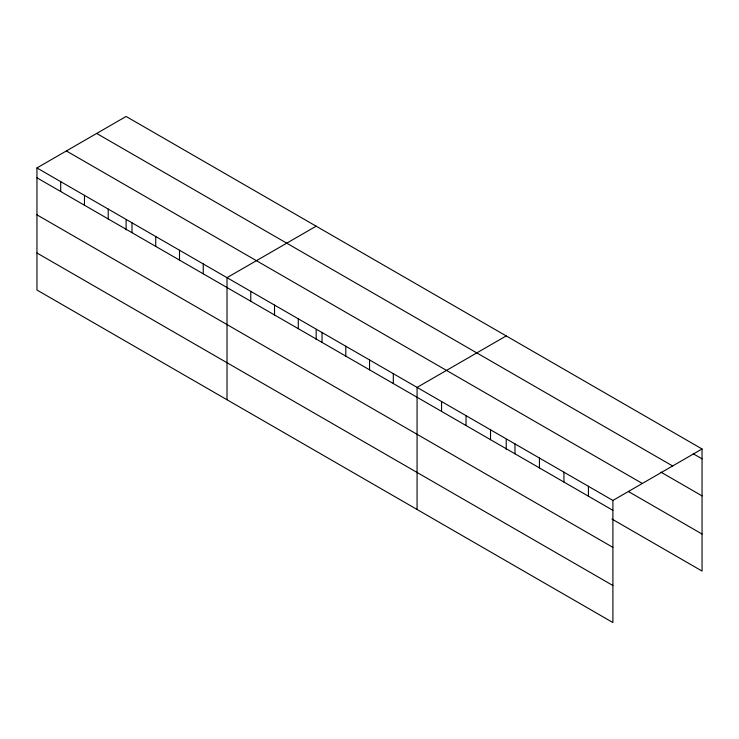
<?xml version="1.0" encoding="UTF-8"?>
<svg xmlns="http://www.w3.org/2000/svg" width="739" height="739" viewBox="0 0 739 739"><rect width="100%" height="100%" fill="white"/><g stroke="black" fill="none" stroke-linecap="round" stroke-linejoin="round"><path stroke-width="1.11" d="M36.95 167.938L612.899 500.451L612.899 622.543L36.95 290.021L36.95 167.938L126.101 116.457L702.05 448.979L702.05 571.062L611.975 519.064M316.163 226.189L227.012 277.661L227.012 399.753M506.224 335.922L417.073 387.393L417.073 509.485M612.899 500.451L702.05 448.979M693.237 453.764L702.05 458.854M96.68 133.445L672.629 465.967M660.925 472.138L702.05 495.887M66.371 150.95L642.32 483.463M628.621 491.638L702.05 534.038M36.95 177.803L612.899 510.326M36.95 214.837L612.899 547.359M36.95 252.987L612.899 585.51M588.42 486.317L588.42 496.192M563.94 472.184L563.94 482.059M539.461 458.06L539.461 467.935M514.981 443.927L514.981 453.801M506.224 439.493L506.224 449.294M490.511 429.793L490.511 439.668M466.032 415.66L466.032 425.535M441.553 401.526L441.553 411.401M393.314 373.675L393.314 383.55M369.555 359.967L369.555 369.842M345.797 346.249L345.797 356.124M322.047 332.532L322.047 342.406M316.163 329.76L316.163 339.57M298.288 318.814L298.288 328.689M274.529 305.096L274.529 314.971M250.77 291.378L250.77 301.253M203.253 263.952L203.253 273.818M179.494 250.235L179.494 260.11M155.735 236.517L155.735 246.392M131.985 222.799L131.985 232.674M126.101 220.028L126.101 229.838M108.227 209.082L108.227 218.956M84.468 195.364L84.468 205.239M60.709 181.646L60.709 191.521"/></g></svg>
